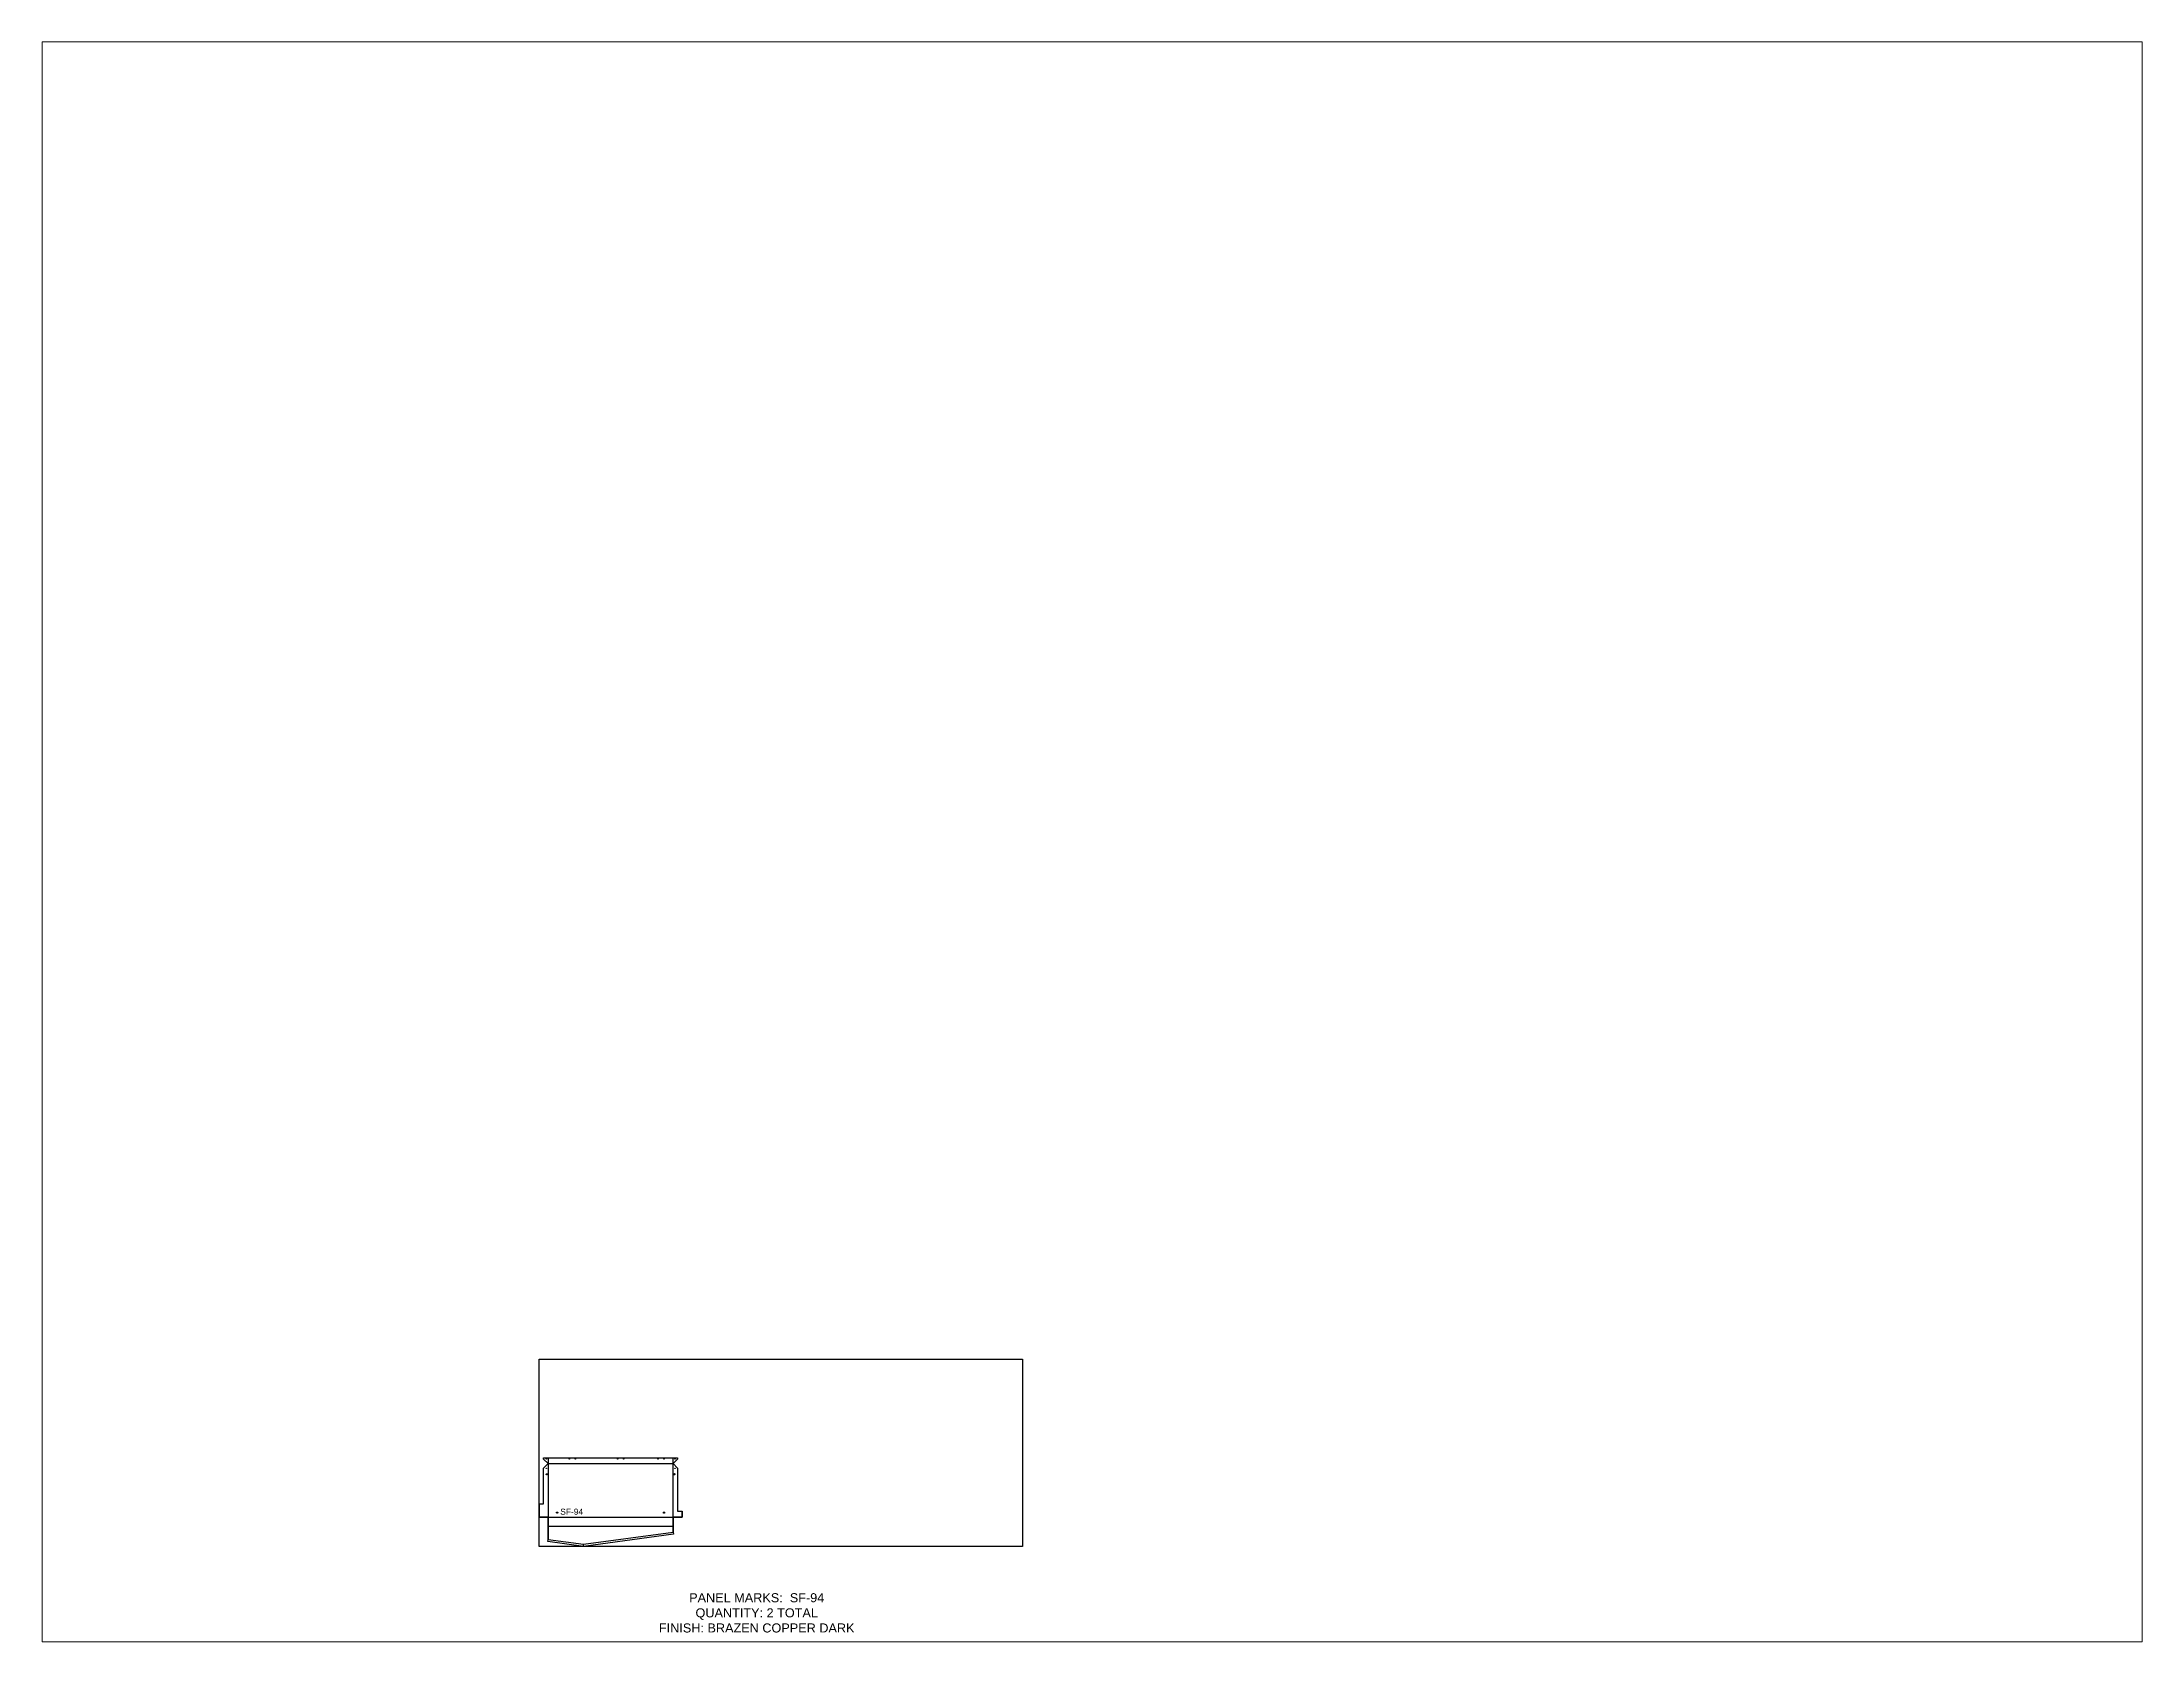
# Paper-space layout 'Layout1' of a CAD drawing. Header units: inches. Extents: x 1.05 to 9.45, y 0.8 to 7.2.
# The model-space entities are those that its viewports show. They can reach past a viewport. Long polylines and large blocks are cut down to what shows.
import ezdxf

# ---------------------------------------------------------------- set-up
doc = ezdxf.new("R2010")
doc.units = ezdxf.units.IN
doc.header["$MEASUREMENT"] = 0
doc.linetypes.add('HIDDEN', pattern=[0.375, 0.25, -0.125])
doc.linetypes.add('PHANTOM', pattern=[2.5, 1.25, -0.25, 0.25, -0.25, 0.25, -0.25])
for name, color, linetype in [('CUT', 7, 'Continuous'), ('DIMS', 1, 'Continuous'), ('HOLES', 6, 'Continuous'), ('RELIEF', 82, 'Continuous'), ('ROUT', 1, 'HIDDEN'), ('SHEET', 5, 'PHANTOM'), ('TEXT', 2, 'PHANTOM'), ('WEEPS', 3, 'HIDDEN')]:
    doc.layers.add(name, color=color, linetype=linetype)
doc.styles.get("Standard").update_dxf_attribs({"font": 'arial.ttf'})

msp = doc.modelspace()

# ---------------------------------------------------------------- linework, layer by layer
at = {"layer": 'CUT', "ltscale": 0.25}
msp.add_lwpolyline([(3, 2.27), (3, 9.7), (0, 9.7), (0, 14.14), (1.5, 14.14), (1.5, 25.89), (3, 27.39), (1.5, 28.89), (1.5, 29.3), (45.88, 29.3), (45.88, 28.89), (44.37, 27.39), (45.88, 25.89), (45.88, 11.71), (47.38, 11.71), (47.38, 9.7), (44.37, 9.7), (44.37, 4.69), (44.47, 4.01), (14.69, 0), (2.91, 1.59)], close=True, dxfattribs=at)
at = {"layer": 'HOLES', "ltscale": 0.25}
for centre in [(2.38, 28.9), (10, 28.92), (12, 28.92), (26, 28.92), (28, 28.92), (39.38, 28.92), (41.37, 28.92), (45, 28.9), (2.38, 25.88), (45, 25.88)]:
    msp.add_circle(centre, 0.0625, dxfattribs=at)
at = {"layer": 'RELIEF'}
msp.add_line((14.69, 0), (14.69, 0.57), dxfattribs=at)
at = {"layer": 'ROUT', "ltscale": 0.25}
for p, q in [((3, 27.39), (44.37, 27.39)), ((3, 6.7), (44.37, 6.7))]:
    msp.add_line(p, q, dxfattribs=at)
for points in [[(3, 29.3), (3, 2.27), (14.69, 0.69), (44.37, 4.69), (44.37, 29.3)], [(0, 14.14), (0, 9.7), (47.38, 9.7), (47.38, 11.71)]]:
    msp.add_lwpolyline(points, dxfattribs=at)
at = {"layer": 'SHEET'}
msp.add_lwpolyline([(0, 62), (160, 62), (160, 0), (0, 0)], close=True, dxfattribs=at)
at = {"layer": 'WEEPS', "ltscale": 0.25}
for centre in [(2.59, 23.89), (44.78, 23.89), (6, 11.2), (41.37, 11.2)]:
    msp.add_circle(centre, 0.188, dxfattribs=at)

# ---------------------------------------------------------------- texts
at = {"layer": 'DIMS', "ltscale": 0.25, "insert": (10.81, 10.47), "char_height": 2, "attachment_point": 8}
msp.add_mtext_dynamic_manual_height_columns('SF-94', width=3.0859, gutter_width=10, heights=[2.07], dxfattribs=at)
at = {"layer": 'TEXT', "insert": (72.05, -22.01), "char_height": 3, "attachment_point": 5}
msp.add_mtext_dynamic_manual_height_columns('PANEL MARKS:  SF-94\\PQUANTITY: 2 TOTAL\\PFINISH: BRAZEN COPPER DARK', width=199.7409, gutter_width=1, heights=[0], dxfattribs=at)

psp = doc.layouts.get("Layout1")

# ---------------------------------------------------------------- viewports
at = {"layer": 'CUT'}
psp.add_viewport(center=(5.25, 4), size=(8.4, 6.4), view_center_point=(183.0157, 233.1318), view_height=529.538938, dxfattribs=at)

doc.saveas('drawing.dxf')
